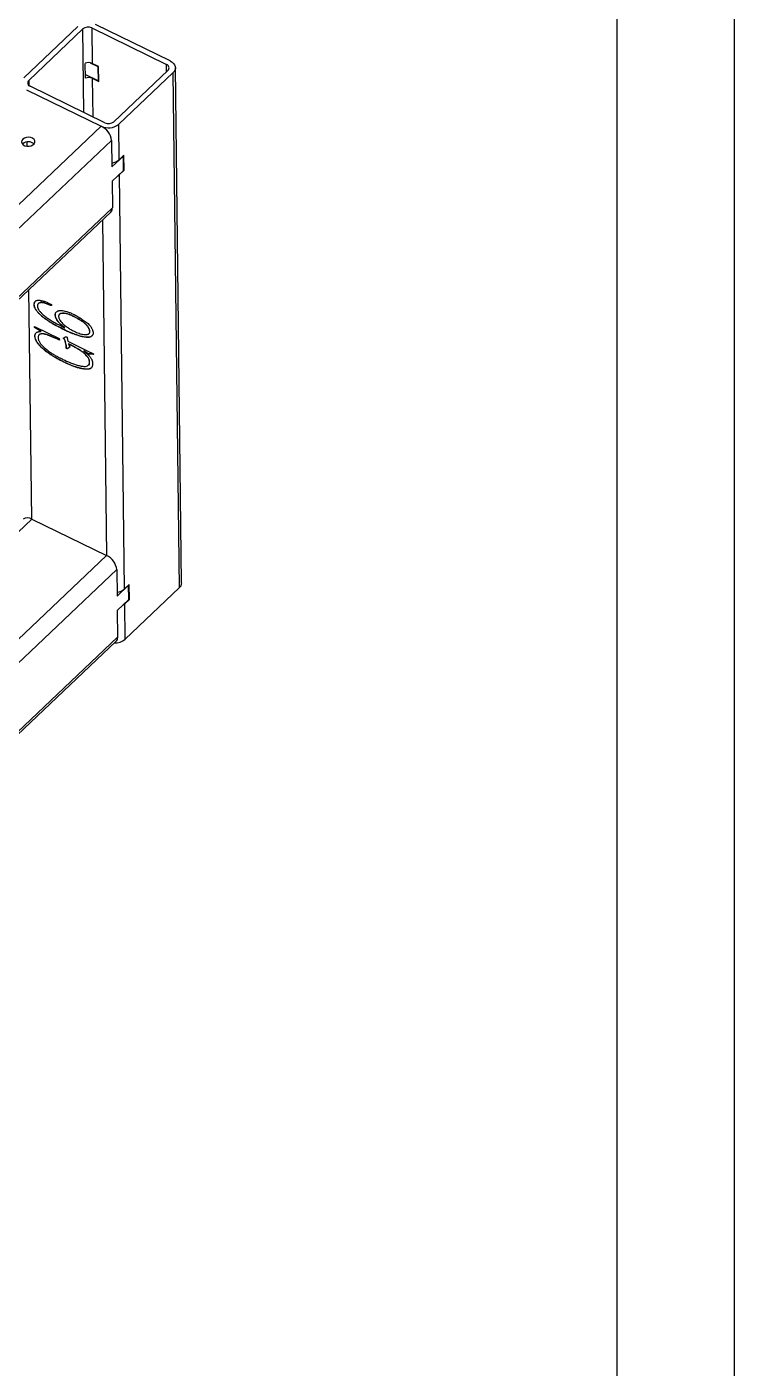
# Model space of a CAD drawing. Header units: millimetres. Extents: x 0 to 14850, y 0 to 10500.
# Drawn here: x 13344 to 14850, y 3514 to 6370 of the extents above; entities that cross this region are included whole.
import ezdxf

# ---------------------------------------------------------------- set-up
doc = ezdxf.new("R2010")
doc.units = ezdxf.units.MM
doc.header["$LTSCALE"] = 50

msp = doc.modelspace()

# ---------------------------------------------------------------- linework, layer by layer
for p, q in [((14850, 10500), (14850, 0)), ((14600, 10250), (14600, 250)), ((13452.4, 6371.2), (13337, 6261.8)), ((13648.9, 6297.8), (13489.6, 6375.5)), ((13347.8, 6256.5), (13463.2, 6365.9)), ((13465.3, 6187.9), (13463.2, 6365.9)), ((13481.8, 6368), (13641, 6290.4)), ((13481.8, 6368), (13482.7, 6292.5)), ((13468.2, 6261), (13467.8, 6292.7)), ((13478.8, 6293.8), (13494.9, 6286)), ((13496.5, 6285.7), (13482.7, 6292.5)), ((13494.9, 6286), (13495.3, 6286.4)), ((13494.9, 6286), (13495.2, 6255.5)), ((13496.9, 6254.1), (13496.5, 6285.7)), ((13641.2, 6275.1), (13641, 6290.4)), ((13347.8, 6256.5), (13347.9, 6245.7)), ((13495.2, 6255.5), (13468.1, 6268.7)), ((13483.1, 6260.8), (13496.9, 6254.1)), ((13483.1, 6260.8), (13484.1, 6178.8)), ((13495.2, 6255.5), (13496.9, 6257.1)), ((13644, 6277.7), (13528.6, 6168.3)), ((13539.4, 6163.1), (13654.8, 6272.4)), ((13654.8, 6272.4), (13668.3, 5175.6)), ((13673.3, 5186.4), (13659.9, 6283.3)), ((13342.9, 6236.4), (13502.2, 6158.8)), ((13510, 6166.2), (13350.8, 6243.8)), ((13502.2, 6158.8), (10373.2, 3192.3)), ((13540.4, 6087.5), (13539.4, 6163.1)), ((10395.1, 3162.3), (13524, 6128.7)), ((13344.4, 6116.2), (13344.3, 6125.5)), ((13524, 6128.7), (13524.7, 6072.1)), ((13549.2, 6095.2), (13524.7, 6072.1)), ((13550.4, 6097), (13540.4, 6087.5)), ((13548.7, 6095.4), (13549.2, 6095.2)), ((13549.5, 6064.8), (13549.2, 6095.2)), ((13550.8, 6065.3), (13550.4, 6097)), ((13525.1, 6041.6), (13549.5, 6064.8)), ((13550.8, 6065.3), (13540.7, 6055.8)), ((13551.6, 5173.5), (13540.7, 6055.8)), ((13549.5, 6065.9), (13550.8, 6065.3)), ((13525.1, 6041.6), (13525.8, 5984.9)), ((10393.6, 3009.6), (13522.5, 5976.1)), ((13525.8, 5984.9), (10396.8, 3018.4)), ((13504.6, 5959.1), (13513.4, 5244.7)), ((13354.2, 5322.4), (13348.2, 5810.8)), ((13359.5, 5780), (13359.3, 5779.8)), ((13389.7, 5782.3), (13395.9, 5779.3)), ((13395.9, 5779.3), (13395.9, 5776.8)), ((13404.3, 5757), (13404.1, 5756.7)), ((13430, 5759.3), (13429.8, 5759.1)), ((13360.1, 5732.5), (13412.8, 5706.8)), ((13360.1, 5730.4), (13360.1, 5732.5)), ((13360.3, 5730.7), (13360.1, 5730.4)), ((13373.9, 5721.6), (13360.1, 5730.4)), ((13360.3, 5730.7), (13360.3, 5732.4)), ((13374.2, 5721.8), (13360.3, 5730.7)), ((13370.8, 5721.7), (13373.9, 5721.6)), ((13374.2, 5721.8), (13373.9, 5721.6)), ((13415.9, 5729.2), (13415.7, 5728.9)), ((13416.4, 5733.6), (13424, 5729.8)), ((13424.2, 5730), (13424, 5729.8)), ((13477.7, 5722.6), (13477.5, 5722.4)), ((13360.9, 5712), (13360.7, 5711.8)), ((13412.8, 5706.8), (13413.1, 5703)), ((13421.1, 5707.8), (13426.3, 5710.5)), ((13423.1, 5705.8), (13421.1, 5707.8)), ((13423.4, 5706.1), (13421.4, 5708)), ((13423.4, 5706.1), (13423.1, 5705.8)), ((13425.7, 5700.4), (13425.5, 5700.1)), ((13426.5, 5695.1), (13425.5, 5700.1)), ((13426.8, 5695.3), (13425.7, 5700.4)), ((13426.8, 5695.3), (13426.5, 5695.1)), ((13427.5, 5690.9), (13426.5, 5695.1)), ((13427.8, 5691.2), (13426.8, 5695.3)), ((13427.8, 5691.2), (13427.5, 5690.9)), ((13427.6, 5686.7), (13427.5, 5690.9)), ((13427.8, 5686.9), (13427.6, 5686.7)), ((13427.8, 5686.9), (13427.8, 5691.2)), ((13429.3, 5709.5), (13429.5, 5708.2)), ((13429.5, 5708.2), (13430.7, 5700.9)), ((13435.3, 5688), (13430.3, 5685.5)), ((13430.6, 5685.8), (13430.3, 5685.5)), ((13435.3, 5688.1), (13430.6, 5685.8)), ((13430.7, 5700.9), (13479.2, 5677.3)), ((13432.6, 5695.4), (13432.3, 5695.2)), ((13438.2, 5692.2), (13432.3, 5695.2)), ((13438.4, 5692.4), (13432.6, 5695.4)), ((13434.1, 5690.7), (13435.3, 5688)), ((13438.4, 5692.4), (13438.2, 5692.2)), ((13404.5, 5666.3), (13404.2, 5666.1)), ((13464.9, 5680.4), (13464.7, 5680.1)), ((13471.7, 5675.7), (13464.7, 5680.1)), ((13471.9, 5675.9), (13464.9, 5680.4)), ((13471.9, 5675.9), (13471.7, 5675.7)), ((13473.6, 5674.2), (13471.7, 5675.7)), ((13473.9, 5674.4), (13471.9, 5675.9)), ((13473.9, 5674.4), (13473.6, 5674.2)), ((13476.8, 5673.9), (13476.5, 5673.7)), ((13479.8, 5673.6), (13476.5, 5673.7)), ((13480.1, 5673.9), (13476.8, 5673.9)), ((13480.1, 5673.9), (13479.8, 5673.6)), ((13482.3, 5673.3), (13479.8, 5673.6)), ((13482.6, 5673.5), (13480.1, 5673.9)), ((13482.6, 5673.5), (13482.3, 5673.3)), ((13477.4, 5655.2), (13477.1, 5655)), ((10392.4, 2514.4), (13354.2, 5322.4)), ((13354.2, 5322.4), (13513.4, 5244.7)), ((13513.4, 5244.7), (10395.2, 2288.4)), ((10406.3, 2248.2), (13535.2, 5214.7)), ((13535.2, 5214.7), (13535.9, 5158)), ((13560.4, 5181.2), (13535.9, 5158)), ((13561.6, 5183), (13551.6, 5173.5)), ((13668.3, 5175.6), (13552.9, 5066.2)), ((13559.9, 5181.4), (13560.4, 5181.2)), ((13560.8, 5150.7), (13560.4, 5181.2)), ((13562, 5151.3), (13561.6, 5183)), ((13536.3, 5127.5), (13560.8, 5150.7)), ((13562, 5151.3), (13552, 5141.8)), ((13552.9, 5066.2), (13552, 5141.8)), ((13560.7, 5151.9), (13562, 5151.3)), ((13536.3, 5127.5), (13537, 5070.9)), ((10404.8, 2095.6), (13533.8, 5062)), ((13537, 5070.9), (10408.1, 2104.4))]:
    msp.add_line(p, q)
at = {"flags": 128}
for points in [[(13648.9, 6297.8), (13652.8, 6295.5), (13655.9, 6292.6), (13658.2, 6289.5), (13659.5, 6286), (13659.9, 6282.5), (13659.2, 6278.9), (13657.4, 6275.5), (13654.8, 6272.4)], [(13335.3, 6131.3), (13333.2, 6128.5), (13332.6, 6125.3), (13333.6, 6122.2), (13335.9, 6119.5), (13339.4, 6117.4), (13343.8, 6116.3), (13348.4, 6116.2), (13352.9, 6117.1), (13356.7, 6118.9), (13359.5, 6121.5), (13360.8, 6124.6), (13360.7, 6127.7), (13359, 6130.7), (13356, 6133.1), (13352, 6134.7), (13347.5, 6135.4), (13342.8, 6135), (13338.6, 6133.6), (13335.3, 6131.3)], [(13537.2, 6053.1), (13537.7, 6053.4), (13540.7, 6055.8)], [(13548.4, 5139), (13548.9, 5139.4), (13552, 5141.8)]]:
    msp.add_lwpolyline(points, dxfattribs=at)
for centre, radius, start, end in [((13474.2, 6352.3), 17.5, 64.2088, 128.9722), ((13475, 6275.7), 18.5, 65.2954, 112.8153), ((13638.9, 6283.2), 7.5, 312.942, 73.4601), ((13352.9, 6251), 7.5, 132.942, 253.4601), ((13475.4, 6244), 18.5, 65.2954, 112.8153), ((13517.4, 6190.3), 35, 244.2088, 308.9722), ((13485.8, 6123.9), 38.5, 7.2183, 64.8203), ((13517.6, 6181.9), 17.5, 244.2088, 308.9722), ((13346.9, 6108.2), 17.6, 46.5508, 130.6916), ((13520.3, 6110.5), 30.5, 278.0499, 310.9766), ((13514.2, 5984.2), 11.6, 315.8224, 3.7663), ((13345.2, 5309.5), 15.7, 55.2656, 125.6687), ((13497, 5209.8), 38.5, 7.2183, 64.8203), ((13531.6, 5196.5), 30.5, 278.0499, 310.9766), ((13658.8, 5186.6), 14.6, 310.6879, 359.2426), ((13531.8, 5091.4), 32.9, 267.0713, 309.9927), ((13525.5, 5070.1), 11.6, 315.8224, 3.7663)]:
    msp.add_arc(centre, radius, start, end)
for points, knots in [([(13359.3, 5779.8), (13359.4, 5780.7), (13359.5, 5782.3), (13360.2, 5784.3), (13361.1, 5785.9), (13362.8, 5787.1), (13365.1, 5787.9), (13367.4, 5788.3), (13369.4, 5788.3), (13371.1, 5788.1), (13373, 5787.8), (13375.2, 5787.3), (13377.3, 5786.8), (13379.4, 5786.2), (13381.1, 5785.8), (13383.3, 5785.1), (13386.1, 5784), (13388.4, 5782.9), (13389.7, 5782.3)], [0, 0, 0, 0, 0.075432, 0.142545, 0.202535, 0.257152, 0.354995, 0.435571, 0.475207, 0.520434, 0.572635, 0.631437, 0.68983, 0.741733, 0.787694, 0.826556, 0.905567, 1, 1, 1, 1]), ([(13415.7, 5728.9), (13414.3, 5729.6), (13411.7, 5730.9), (13408.1, 5732.9), (13404.9, 5734.5), (13401.3, 5736.6), (13396.9, 5739.2), (13391.5, 5742.6), (13386.1, 5746.1), (13381.7, 5749.2), (13378.4, 5751.8), (13375.8, 5753.9), (13373.2, 5756.3), (13370.5, 5758.9), (13367.9, 5761.5), (13365.6, 5764.1), (13363.6, 5766.7), (13362, 5769.3), (13360.7, 5771.9), (13359.8, 5774.5), (13359.3, 5777.2), (13359.3, 5778.9), (13359.3, 5779.8)], [0, 0, 0, 0, 0.060592, 0.114001, 0.160238, 0.19893, 0.273163, 0.35589, 0.43954, 0.515558, 0.553333, 0.59329, 0.635741, 0.680639, 0.725458, 0.766881, 0.805834, 0.842549, 0.878588, 0.915969, 0.956356, 1, 1, 1, 1]), ([(13359.5, 5780), (13359.6, 5781.6), (13359.6, 5783.2), (13360.4, 5784.2), (13360.5, 5784.3)], [0, 0, 0, 0, 0.932593, 1, 1, 1, 1]), ([(13415.9, 5729.2), (13414.5, 5729.9), (13411.9, 5731.2), (13408.3, 5733.1), (13405.2, 5734.7), (13401.6, 5736.8), (13397.1, 5739.4), (13391.7, 5742.8), (13386.3, 5746.4), (13381.9, 5749.5), (13378.6, 5752), (13376, 5754.2), (13373.4, 5756.6), (13370.7, 5759.1), (13368.1, 5761.7), (13365.8, 5764.4), (13363.9, 5767), (13362.2, 5769.5), (13361, 5772.1), (13360, 5774.7), (13359.6, 5777.4), (13359.5, 5779.1), (13359.5, 5780)], [0, 0, 0, 0, 0.060592, 0.114001, 0.160238, 0.19893, 0.273163, 0.35589, 0.43954, 0.515558, 0.553333, 0.59329, 0.635741, 0.680639, 0.725458, 0.766881, 0.805834, 0.842549, 0.878588, 0.915969, 0.956356, 1, 1, 1, 1]), ([(13395.9, 5776.8), (13394.8, 5777.2), (13392.5, 5778), (13388.9, 5779.5), (13385.3, 5780.8), (13381.4, 5782.1), (13377.5, 5783), (13374.3, 5783.2), (13371.9, 5783), (13370.3, 5782.7), (13369, 5782), (13367.9, 5781.2), (13367, 5780.1), (13366.4, 5778.8), (13366.2, 5777.3), (13366.2, 5775.6), (13366.4, 5773.8), (13366.9, 5772.1), (13367.5, 5770.4), (13368.3, 5768.7), (13369.5, 5767), (13371, 5765.1), (13372.8, 5762.9), (13375.1, 5760.5), (13377.7, 5758), (13380.6, 5755.4), (13383.9, 5752.9), (13388.8, 5749.4), (13395.3, 5745.1), (13401.9, 5741.3), (13407.1, 5738.4), (13410.6, 5736.6), (13413.6, 5735), (13415.5, 5734), (13416.4, 5733.6)], [0, 0, 0, 0, 0.036648, 0.072478, 0.109933, 0.151064, 0.194766, 0.239125, 0.261229, 0.282329, 0.302463, 0.322176, 0.341473, 0.360799, 0.379909, 0.399681, 0.4193, 0.437248, 0.454326, 0.470305, 0.487758, 0.508111, 0.532077, 0.559833, 0.59039, 0.623669, 0.659289, 0.69773, 0.779163, 0.864418, 0.905548, 0.941858, 0.973336, 1, 1, 1, 1]), ([(13396.2, 5777), (13393.5, 5778.1), (13388.2, 5780.1), (13380.2, 5783), (13373.9, 5783.6), (13370, 5782.9), (13369, 5781.8), (13368.7, 5781.5)], [0, 0, 0, 0, 0.264469, 0.528851, 0.79256, 0.940931, 1, 1, 1, 1]), ([(13404.1, 5756.7), (13404.1, 5757.8), (13404.2, 5759.7), (13405.1, 5762.2), (13406.8, 5764.1), (13408.8, 5765.1), (13410.8, 5765.8), (13412.6, 5766.2), (13414.7, 5766.4), (13417.9, 5766.4), (13422.1, 5766), (13426.7, 5764.9), (13430.6, 5763.7), (13433.7, 5762.5), (13437.1, 5761.1), (13441.7, 5759), (13447.6, 5756.1), (13452.2, 5753.5), (13454.5, 5752.3)], [0, 0, 0, 0, 0.056356, 0.108044, 0.161047, 0.222776, 0.257563, 0.295004, 0.334992, 0.378768, 0.469535, 0.562108, 0.610667, 0.661697, 0.71615, 0.773746, 0.889354, 1, 1, 1, 1]), ([(13424, 5729.8), (13422.6, 5730.9), (13420.1, 5732.8), (13416.7, 5735.7), (13413.8, 5738.5), (13411.2, 5741.4), (13408.7, 5744.6), (13406.9, 5747.6), (13405.6, 5750.2), (13404.9, 5752.3), (13404.4, 5754.5), (13404.2, 5756), (13404.1, 5756.7)], [0, 0, 0, 0, 0.146399, 0.264992, 0.369359, 0.476067, 0.587327, 0.707818, 0.772496, 0.842319, 0.917405, 1, 1, 1, 1]), ([(13404.3, 5757), (13404.3, 5758.6), (13404.3, 5760.5), (13405.3, 5761.6), (13405.4, 5761.8)], [0, 0, 0, 0, 0.8325298, 1, 1, 1, 1]), ([(13424.2, 5730), (13422.8, 5731.1), (13420.4, 5733.1), (13417, 5736), (13414.1, 5738.7), (13411.4, 5741.6), (13408.9, 5744.9), (13407.1, 5747.8), (13405.8, 5750.4), (13405.1, 5752.5), (13404.6, 5754.7), (13404.4, 5756.2), (13404.3, 5757)], [0, 0, 0, 0, 0.146399, 0.264992, 0.369359, 0.476067, 0.587327, 0.707818, 0.772496, 0.842319, 0.917405, 1, 1, 1, 1]), ([(13429.8, 5759.1), (13428, 5759.5), (13424.5, 5760.2), (13420.4, 5760.5), (13417.5, 5760.2), (13415.6, 5759.9), (13414.1, 5759.2), (13413, 5758.4), (13412.2, 5757.4), (13411.5, 5756.2), (13411.3, 5754.9), (13411.3, 5753.9), (13411.3, 5753.4)], [0, 0, 0, 0, 0.207661, 0.412152, 0.509078, 0.597504, 0.676041, 0.747639, 0.813732, 0.878222, 0.9385, 1, 1, 1, 1]), ([(13411.3, 5753.4), (13411.4, 5752.8), (13411.6, 5751.4), (13412.4, 5749.3), (13413.4, 5747.2), (13415.2, 5744.3), (13417.7, 5740.8), (13420.6, 5737.7), (13423.2, 5735.4), (13425.4, 5733.7), (13427.9, 5731.8), (13430.7, 5729.8), (13433.8, 5727.8), (13437.1, 5725.8), (13440.7, 5723.9), (13443.1, 5722.7), (13444.4, 5722.1)], [0, 0, 0, 0, 0.05095, 0.101206, 0.153407, 0.207949, 0.31473, 0.412981, 0.463263, 0.521223, 0.585314, 0.65735, 0.735119, 0.818023, 0.90623, 1, 1, 1, 1]), ([(13430, 5759.3), (13427.7, 5759.8), (13423, 5760.7), (13416.7, 5760.8), (13414.1, 5759), (13413, 5758.2)], [0, 0, 0, 0, 0.364059, 0.727802, 1, 1, 1, 1]), ([(13477.5, 5722.4), (13477.4, 5723), (13477.2, 5724.4), (13476.5, 5726.6), (13475.3, 5728.9), (13473.8, 5731.4), (13472, 5733.8), (13470, 5736.1), (13467.8, 5738.3), (13464.6, 5741), (13460.2, 5744.1), (13454.5, 5747.5), (13448.6, 5750.7), (13442.5, 5754), (13436.2, 5757), (13432, 5758.4), (13429.8, 5759.1)], [0, 0, 0, 0, 0.038738, 0.077644, 0.118599, 0.162774, 0.208515, 0.25289, 0.298343, 0.344327, 0.441118, 0.54566, 0.655263, 0.765773, 0.87992, 1, 1, 1, 1]), ([(13477.7, 5722.6), (13477.6, 5723.3), (13477.5, 5724.6), (13476.7, 5726.8), (13475.6, 5729.2), (13474.1, 5731.6), (13472.3, 5734), (13470.2, 5736.3), (13468.1, 5738.5), (13464.8, 5741.2), (13460.4, 5744.4), (13454.8, 5747.8), (13448.8, 5750.9), (13442.7, 5754.2), (13436.4, 5757.2), (13432.2, 5758.6), (13430, 5759.3)], [0, 0, 0, 0, 0.038738, 0.077644, 0.118599, 0.162774, 0.208515, 0.25289, 0.298343, 0.344327, 0.441118, 0.54566, 0.655263, 0.765773, 0.87992, 1, 1, 1, 1]), ([(13454.5, 5752.3), (13455.7, 5751.5), (13458.1, 5750), (13461.9, 5747.5), (13465.9, 5744.6), (13470, 5741.6), (13473.9, 5738.6), (13477.1, 5735.4), (13479.8, 5732.3), (13481.6, 5729.2), (13482.8, 5726.5), (13483.7, 5724.1), (13484.4, 5722.1), (13484.6, 5721), (13484.7, 5720.4)], [0, 0, 0, 0, 0.092484, 0.191809, 0.298858, 0.412102, 0.520947, 0.616353, 0.700358, 0.777261, 0.847189, 0.907209, 0.958308, 1, 1, 1, 1]), ([(13360.7, 5711.8), (13360.7, 5712.4), (13360.7, 5713.5), (13361, 5714.9), (13361.4, 5716.3), (13362.3, 5717.8), (13363.8, 5719.4), (13365.9, 5720.4), (13367.7, 5721), (13368.9, 5721.4), (13369.9, 5721.6), (13370.6, 5721.7), (13370.8, 5721.7)], [0, 0, 0, 0, 0.09355, 0.182475, 0.269034, 0.354228, 0.527613, 0.715062, 0.806312, 0.88357, 0.948148, 1, 1, 1, 1]), ([(13360.9, 5712), (13360.9, 5713.8), (13360.9, 5715.7), (13362, 5716.9), (13362.1, 5717)], [0, 0, 0, 0, 0.899852, 1, 1, 1, 1]), ([(13413.1, 5703), (13412.2, 5703.5), (13410.2, 5704.4), (13407.1, 5706), (13403.8, 5707.5), (13400.9, 5708.8), (13398.5, 5709.8), (13396.5, 5710.7), (13394.2, 5711.6), (13390.9, 5712.9), (13387, 5714.3), (13382.6, 5715.7), (13378.6, 5716.5), (13375.6, 5716.6), (13373.3, 5716.4), (13371.8, 5716), (13370.6, 5715.5), (13369.2, 5714.5), (13368, 5712.7), (13367.7, 5710.8), (13367.5, 5709.9)], [0, 0, 0, 0, 0.051918, 0.111407, 0.174691, 0.237463, 0.271063, 0.309597, 0.35254, 0.40038, 0.494836, 0.576504, 0.652266, 0.73063, 0.769331, 0.805061, 0.838333, 0.870025, 0.93318, 1, 1, 1, 1]), ([(13413.3, 5703.3), (13408.9, 5705.4), (13400, 5709.8), (13388.9, 5714.2), (13380.3, 5716.6), (13374.3, 5717.2), (13371.5, 5715.7), (13370.3, 5715.1)], [0, 0, 0, 0, 0.291181, 0.582317, 0.727796, 0.87321, 1, 1, 1, 1]), ([(13484.7, 5720.4), (13484.7, 5719.5), (13484.9, 5717.7), (13484.5, 5715.7), (13483.8, 5714.3), (13483.1, 5713.2), (13482.1, 5712.1), (13480.8, 5711.1), (13479.3, 5710.1), (13477.5, 5709.5), (13475.4, 5709.1), (13472.3, 5709.1), (13468.1, 5709.4), (13463.8, 5710), (13460, 5710.9), (13456.6, 5711.8), (13452.6, 5713.1), (13448.3, 5714.7), (13444, 5716.3), (13440.1, 5717.7), (13437, 5718.9), (13433.5, 5720.3), (13429.8, 5721.9), (13425.3, 5724), (13420.6, 5726.4), (13417.4, 5728), (13415.7, 5728.9)], [0, 0, 0, 0, 0.035346, 0.070126, 0.089038, 0.110777, 0.13537, 0.163014, 0.192564, 0.222508, 0.253771, 0.286518, 0.353632, 0.419812, 0.455885, 0.498634, 0.547675, 0.603161, 0.658158, 0.705001, 0.744081, 0.775328, 0.829316, 0.881779, 0.937383, 1, 1, 1, 1]), ([(13482.5, 5712.7), (13481.7, 5711.9), (13479.9, 5710.3), (13474.7, 5709), (13466.8, 5709.7), (13455.8, 5712), (13443.3, 5716.9), (13429.7, 5722), (13420.5, 5726.8), (13415.9, 5729.2)], [0, 0, 0, 0, 0.06623, 0.137977, 0.281545, 0.425114, 0.616741, 0.808362, 1, 1, 1, 1]), ([(13444.4, 5722.1), (13447.9, 5720.5), (13454.8, 5717.5), (13463.3, 5715.4), (13469.6, 5714.9), (13473.5, 5715.2), (13474.9, 5716.6), (13475.4, 5717)], [0, 0, 0, 0, 0.305729, 0.611479, 0.764388, 0.917157, 1, 1, 1, 1]), ([(13476.1, 5717.6), (13476.4, 5717.7), (13477.7, 5718.6), (13477.6, 5720.7), (13477.5, 5722.4)], [0, 0, 0, 0, 0.18548, 1, 1, 1, 1]), ([(13476.4, 5717.8), (13476.6, 5717.9), (13477.9, 5718.8), (13477.8, 5720.9), (13477.7, 5722.6)], [0, 0, 0, 0, 0.18548, 1, 1, 1, 1]), ([(13404.2, 5666.1), (13401.9, 5667.5), (13397.1, 5670.4), (13391.1, 5674.5), (13386.2, 5678), (13382.6, 5680.8), (13379, 5683.8), (13375.7, 5686.8), (13372.5, 5689.8), (13369.8, 5692.7), (13367.6, 5695.5), (13365.7, 5698.1), (13364.3, 5700.4), (13363.2, 5702.5), (13362.3, 5704.4), (13361.6, 5706.5), (13361, 5709), (13360.8, 5710.8), (13360.7, 5711.8)], [0, 0, 0, 0, 0.126875, 0.26151, 0.330229, 0.398329, 0.466356, 0.533691, 0.597757, 0.655467, 0.70742, 0.754407, 0.796644, 0.833775, 0.865799, 0.893553, 0.945163, 1, 1, 1, 1]), ([(13404.5, 5666.3), (13402.1, 5667.7), (13397.3, 5670.6), (13391.3, 5674.7), (13386.4, 5678.2), (13382.8, 5681), (13379.3, 5684), (13375.9, 5687), (13372.8, 5690), (13370.1, 5692.9), (13367.8, 5695.7), (13366, 5698.3), (13364.6, 5700.7), (13363.4, 5702.8), (13362.6, 5704.6), (13361.8, 5706.7), (13361.3, 5709.2), (13361.1, 5711.1), (13360.9, 5712)], [0, 0, 0, 0, 0.126875, 0.26151, 0.330229, 0.398329, 0.466356, 0.533691, 0.597757, 0.655467, 0.70742, 0.754407, 0.796644, 0.833775, 0.865799, 0.893553, 0.945163, 1, 1, 1, 1]), ([(13367.5, 5709.9), (13367.5, 5709), (13367.6, 5707.4), (13368.1, 5704.8), (13369, 5702.2), (13370.2, 5699.6), (13371.9, 5696.9), (13374.1, 5694), (13376.8, 5691.1), (13379.8, 5688.2), (13383.1, 5685.3), (13386.6, 5682.4), (13390.1, 5679.8), (13394.8, 5676.5), (13400.5, 5672.8), (13407.2, 5669), (13413.7, 5665.5), (13418, 5663.4), (13420.1, 5662.4)], [0, 0, 0, 0, 0.042955, 0.083376, 0.123261, 0.1629, 0.204401, 0.249819, 0.29921, 0.354213, 0.411664, 0.468737, 0.52579, 0.583341, 0.694342, 0.79876, 0.899663, 1, 1, 1, 1]), ([(13425.5, 5700.1), (13425.4, 5700.5), (13425.3, 5701.4), (13424.7, 5702.9), (13424.1, 5704.5), (13423.4, 5705.5), (13423.1, 5705.8)], [0, 0, 0, 0, 0.191467, 0.503414, 0.805851, 1, 1, 1, 1]), ([(13425.7, 5700.4), (13425.7, 5700.7), (13425.5, 5701.6), (13424.9, 5703.2), (13424.3, 5704.8), (13423.6, 5705.7), (13423.4, 5706.1)], [0, 0, 0, 0, 0.191467, 0.503414, 0.805851, 1, 1, 1, 1]), ([(13426.3, 5710.5), (13426.6, 5710.6), (13427.1, 5710.7), (13428, 5710.4), (13428.8, 5710), (13429.1, 5709.6), (13429.3, 5709.5)], [0, 0, 0, 0, 0.316337, 0.610484, 0.845507, 1, 1, 1, 1]), ([(13430.3, 5685.5), (13430.1, 5685.3), (13429.7, 5685), (13428.9, 5685), (13428.4, 5685.4), (13428.1, 5685.7), (13427.8, 5686.2), (13427.7, 5686.5), (13427.6, 5686.7)], [0, 0, 0, 0, 0.350484, 0.527084, 0.64708, 0.750783, 0.854774, 1, 1, 1, 1]), ([(13430.6, 5685.8), (13430.3, 5685.6), (13429.9, 5685.3), (13429.2, 5685.2), (13428.7, 5685.7), (13428.3, 5686), (13428, 5686.4), (13427.9, 5686.7), (13427.8, 5686.9)], [0, 0, 0, 0, 0.350484, 0.527084, 0.64708, 0.750783, 0.854774, 1, 1, 1, 1]), ([(13432.3, 5695.2), (13432.5, 5694.7), (13432.9, 5693.7), (13433.4, 5692.4), (13433.8, 5691.4), (13434, 5690.9), (13434.1, 5690.7)], [0, 0, 0, 0, 0.362799, 0.652475, 0.863991, 1, 1, 1, 1]), ([(13477.1, 5655), (13477.1, 5655.8), (13477.1, 5657.5), (13476.6, 5660.2), (13475.5, 5663.2), (13473.8, 5666.2), (13471.4, 5669.4), (13468.5, 5672.5), (13465.1, 5675.6), (13461.4, 5678.5), (13457.5, 5681.2), (13453.5, 5683.6), (13449.7, 5685.8), (13445.9, 5688), (13442.1, 5690.1), (13439.5, 5691.5), (13438.2, 5692.2)], [0, 0, 0, 0, 0.0559359, 0.1128545, 0.170682, 0.2304399, 0.2953805, 0.366568, 0.4434564, 0.5233181, 0.6053018, 0.6868914, 0.7668507, 0.8407726, 0.9168955, 1, 1, 1, 1]), ([(13477.4, 5655.2), (13477.4, 5656.1), (13477.4, 5657.7), (13476.8, 5660.5), (13475.7, 5663.4), (13474, 5666.5), (13471.7, 5669.6), (13468.7, 5672.8), (13465.3, 5675.8), (13461.6, 5678.7), (13457.7, 5681.4), (13453.8, 5683.8), (13449.9, 5686.1), (13446.2, 5688.2), (13442.4, 5690.3), (13439.8, 5691.7), (13438.4, 5692.4)], [0, 0, 0, 0, 0.0559359, 0.1128545, 0.170682, 0.2304399, 0.2953805, 0.366568, 0.4434564, 0.5233181, 0.6053018, 0.6868914, 0.7668507, 0.8407726, 0.9168955, 1, 1, 1, 1]), ([(13483.7, 5654.6), (13483.8, 5653.4), (13483.9, 5651), (13483.2, 5648), (13481.9, 5645.5), (13480.5, 5643.8), (13479, 5642.8), (13477.6, 5642.2), (13476, 5641.8), (13474.1, 5641.5), (13472, 5641.4), (13469.5, 5641.4), (13466.8, 5641.6), (13463.9, 5642), (13460.7, 5642.4), (13457.3, 5643.2), (13453.7, 5644.1), (13448.7, 5645.6), (13442.5, 5647.6), (13435.3, 5650.5), (13428.1, 5653.6), (13420.6, 5657.2), (13412.5, 5661.3), (13407, 5664.5), (13404.2, 5666.1)], [0, 0, 0, 0, 0.0403, 0.080356, 0.119579, 0.157312, 0.176714, 0.197497, 0.219846, 0.243974, 0.270216, 0.298949, 0.330396, 0.3641, 0.400239, 0.43762, 0.477086, 0.518332, 0.599478, 0.673194, 0.746929, 0.826627, 0.911502, 1, 1, 1, 1]), ([(13478.9, 5643.1), (13478.8, 5643), (13477.5, 5641.9), (13472.2, 5641.5), (13463.4, 5642), (13450.6, 5645), (13436.2, 5650.2), (13420.3, 5657.5), (13409.8, 5663.4), (13404.5, 5666.3)], [0, 0, 0, 0, 0.008724, 0.08488, 0.237262, 0.389753, 0.593125, 0.796578, 1, 1, 1, 1]), ([(13420.1, 5662.4), (13425.7, 5659.8), (13436.7, 5654.8), (13450.4, 5650), (13461, 5647.7), (13467.8, 5647), (13472.4, 5647.8), (13474, 5649.2), (13474.5, 5649.7)], [0, 0, 0, 0, 0.28401, 0.567862, 0.70989, 0.851764, 0.946238, 1, 1, 1, 1]), ([(13464.7, 5680.1), (13465.2, 5679.7), (13466.6, 5678.4), (13469.1, 5676.5), (13472.2, 5674), (13474.9, 5671.5), (13477.1, 5669.2), (13478.6, 5667.3), (13480, 5665.2), (13481.3, 5663.1), (13482.2, 5660.9), (13483, 5658.7), (13483.5, 5656.6), (13483.6, 5655.3), (13483.7, 5654.6)], [0, 0, 0, 0, 0.065987, 0.160923, 0.277349, 0.4098, 0.479506, 0.549726, 0.62206, 0.697685, 0.774405, 0.849698, 0.925012, 1, 1, 1, 1]), ([(13476.5, 5673.7), (13476, 5673.7), (13475.1, 5673.6), (13474.1, 5674), (13473.6, 5674.2)], [0, 0, 0, 0, 0.565776, 1, 1, 1, 1]), ([(13476.8, 5673.9), (13476.2, 5673.9), (13475.3, 5673.9), (13474.3, 5674.3), (13473.9, 5674.4)], [0, 0, 0, 0, 0.565776, 1, 1, 1, 1]), ([(13479.2, 5677.3), (13479.8, 5677), (13480.8, 5676.5), (13482.3, 5675.7), (13483.5, 5675.1), (13484.5, 5674.6), (13485.2, 5674.2), (13485.7, 5673.9), (13486, 5673.7), (13486.3, 5673.3), (13485.2, 5673.5), (13484.4, 5673.2), (13483.3, 5673.2), (13482.6, 5673.3), (13482.3, 5673.3)], [0, 0, 0, 0, 0.145771, 0.273973, 0.379561, 0.46505, 0.530589, 0.576106, 0.599949, 0.609011, 0.678525, 0.798428, 0.923437, 1, 1, 1, 1]), ([(13486.4, 5673.6), (13486.3, 5673.6), (13486.3, 5673.6), (13486.1, 5673.6), (13485.6, 5673.6), (13484.5, 5673.5), (13483.4, 5673.5), (13482.6, 5673.5)], [0, 0, 0, 0, 0.020468, 0.04502, 0.162377, 0.357329, 1, 1, 1, 1]), ([(13475.2, 5650.3), (13475.4, 5650.4), (13476.8, 5651.4), (13477, 5653.4), (13477.1, 5655)], [0, 0, 0, 0, 0.17878, 1, 1, 1, 1]), ([(13475.4, 5650.5), (13475.7, 5650.7), (13477, 5651.6), (13477.2, 5653.6), (13477.4, 5655.2)], [0, 0, 0, 0, 0.17878, 1, 1, 1, 1])]:
    msp.add_open_spline(points, degree=3, knots=knots)

doc.saveas('drawing.dxf')
